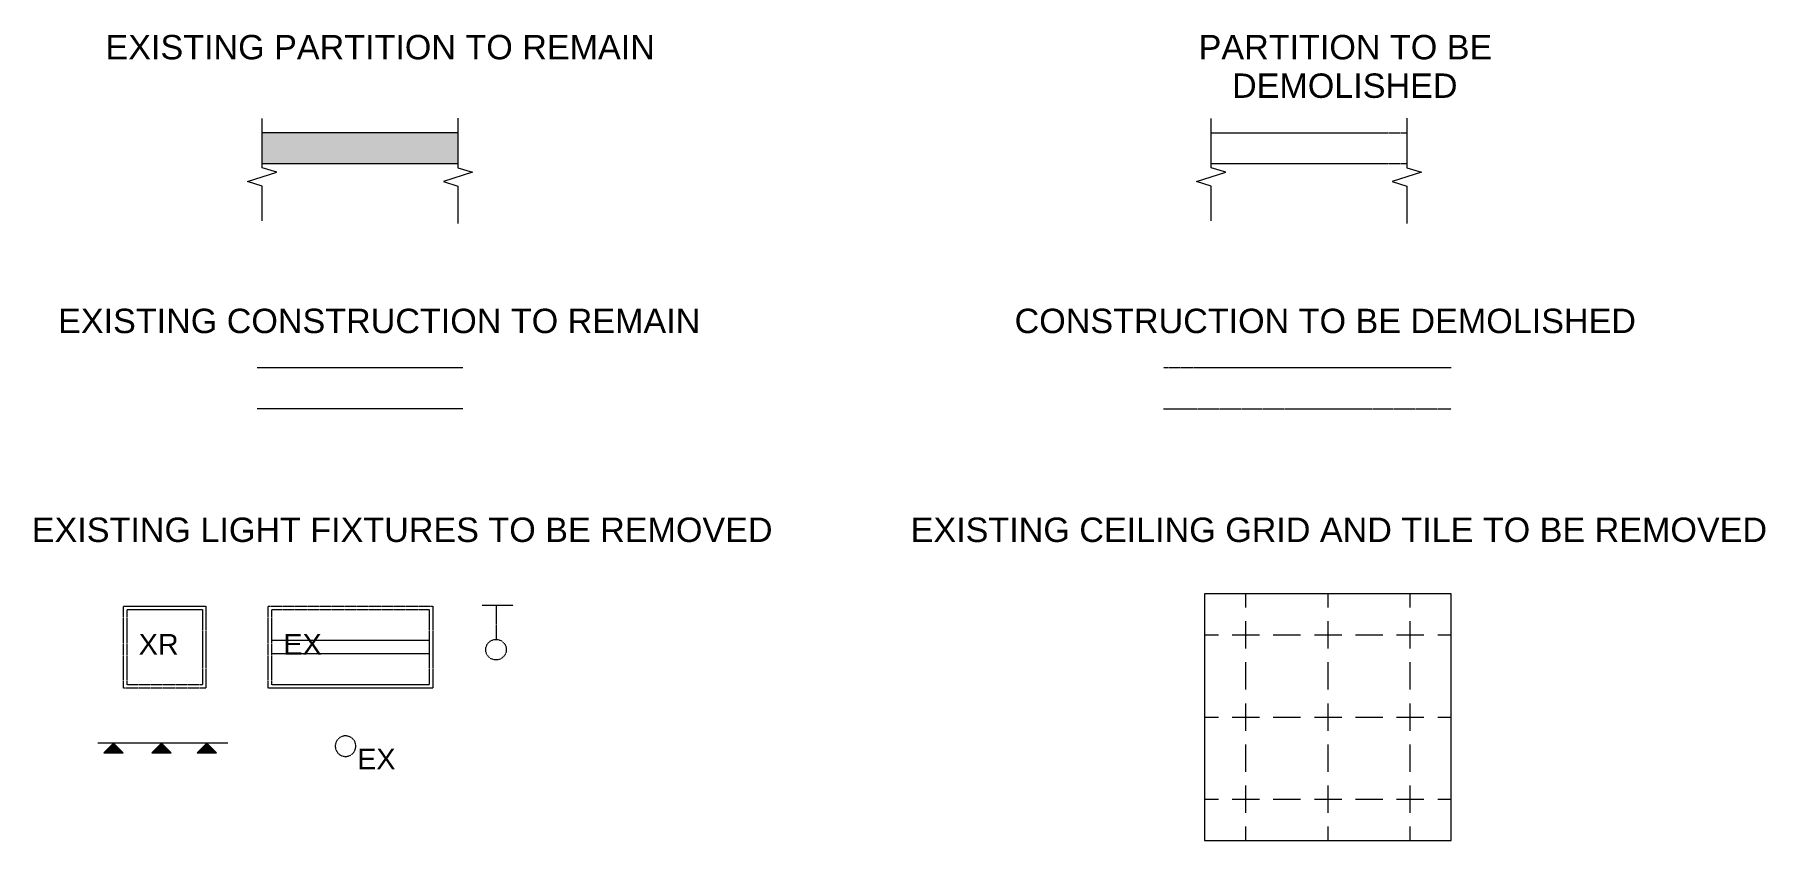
# Model space of a CAD drawing. Header units: inches. Extents: x 81 to 3222, y -575 to 685.
# Drawn here: x 2717 to 3222, y -152 to 83 of the extents above; entities that cross this region are included whole.
import ezdxf

# ---------------------------------------------------------------- set-up
doc = ezdxf.new("R2010")
doc.units = ezdxf.units.IN
doc.header["$MEASUREMENT"] = 0
for name, pattern in [('Demolished', [0.1875, 0.125, -0.0625]), ('Demolished 3_128_', [0.046875, 0.023437, -0.023437]), ('Demolished 3_16_', [0.28125, 0.1875, -0.09375]), ('Hidden 1_16_', [0.09375, 0.0625, -0.03125])]:
    doc.linetypes.add(name, pattern=pattern)
for name, color, linetype, lineweight in [('A-ANNO-NOTE', 131, 'Demolished', 9), ('A-DETL', 90, 'Continuous', 9), ('A-DETL-DEMO', 6, 'Demolished 3_16_', 9), ('A-DETL-GENF', 92, 'Continuous', 9), ('A-DETL-MEDM', 33, 'Continuous', 20), ('A-DETL-THIN', 151, 'Continuous', 9), ('E-LITE-EQPM', 33, 'Demolished', 9), ('G-ANNO-TEXT', 231, 'Continuous', 9)]:
    doc.layers.add(name, color=color, linetype=linetype, lineweight=lineweight)
doc.styles.add('Arial', font='arial.ttf', dxfattribs={"height": 6})
doc.styles.add('Arial_2', font='arial.ttf', dxfattribs={"height": 7.125})

# ---------------------------------------------------------------- blocks, each defined once
blk = doc.blocks.new('Family - ___-1150062-_A1002 - Ceiling Demolition Legend')
at = {"layer": 'E-LITE-EQPM', "linetype": 'Demolished 3_128_'}
for p, q in [((139.65, -83.56), (187.65, -83.56)), ((139.65, -107.56), (139.65, -83.56)), ((139.65, -107.56), (139.65, -83.56)), ((139.65, -83.56), (187.65, -83.56)), ((140.65, -106.56), (140.65, -84.56)), ((140.65, -84.56), (186.65, -84.56)), ((186.65, -84.56), (186.65, -106.56)), ((187.65, -83.56), (187.65, -107.56)), ((187.65, -83.56), (187.65, -107.56)), ((186.65, -93.65), (140.65, -93.65)), ((186.65, -97.48), (140.65, -97.48)), ((187.65, -107.56), (139.65, -107.56)), ((187.65, -107.56), (139.65, -107.56)), ((186.65, -106.56), (140.65, -106.56))]:
    blk.add_line(p, q, dxfattribs=at)
at = {"layer": 'A-ANNO-NOTE', "linetype": 'Demolished 3_128_', "insert": (144.06, -91.74), "char_height": 6, "width": 13.938, "attachment_point": 1, "style": 'Arial'}
blk.add_mtext('EX', dxfattribs=at)
blk = doc.blocks.new('Family - ___-1150147-_A1002 - Ceiling Demolition Legend')
at = {"layer": 'E-LITE-EQPM', "linetype": 'Demolished 3_128_'}
for start, end in [(0, 180), (180, 0)]:
    blk.add_arc((162.2, -124.49), 3, start, end, dxfattribs=at)
at = {"layer": 'A-ANNO-NOTE', "linetype": 'Demolished 3_128_', "insert": (165.6, -125.24), "char_height": 6, "width": 13.938, "attachment_point": 1, "style": 'Arial'}
blk.add_mtext('EX', dxfattribs=at)
blk = doc.blocks.new('Family - ___-2596323-_A1002 - Ceiling Demolition Legend')
at = {"layer": 'E-LITE-EQPM', "linetype": 'Demolished 3_128_'}
for p, q in [((97.42, -83.56), (121.42, -83.56)), ((97.42, -107.56), (97.42, -83.56)), ((97.42, -107.56), (97.42, -83.56)), ((97.42, -83.56), (121.42, -83.56)), ((98.42, -106.56), (98.42, -84.56)), ((98.42, -84.56), (120.42, -84.56)), ((120.42, -84.56), (120.42, -106.56)), ((121.42, -83.56), (121.42, -107.56)), ((121.42, -83.56), (121.42, -107.56)), ((121.42, -107.56), (97.42, -107.56)), ((121.42, -107.56), (97.42, -107.56)), ((120.42, -106.56), (98.42, -106.56))]:
    blk.add_line(p, q, dxfattribs=at)
at = {"layer": 'A-ANNO-NOTE', "linetype": 'Demolished 3_128_', "insert": (101.83, -91.74), "char_height": 6, "width": 14.544, "attachment_point": 1, "style": 'Arial'}
blk.add_mtext('XR', dxfattribs=at)
blk = doc.blocks.new('Break Line - Break Line-1149479-_A1002 - Ceiling Demolition Legend')
at = {"layer": 'A-DETL-MEDM'}
for p, q in [((137.89, 44.45), (137.89, 58.84)), ((133.62, 40.4), (142.16, 43.1)), ((142.16, 43.1), (137.89, 44.45)), ((137.89, 39.05), (133.62, 40.4)), ((137.89, 28.89), (137.89, 39.05))]:
    blk.add_line(p, q, dxfattribs=at)
blk = doc.blocks.new('Break Line - Break Line-1149617-_A1002 - Ceiling Demolition Legend')
at = {"layer": 'A-DETL-MEDM'}
for p, q in [((195.02, 58.95), (195.02, 44.45)), ((199.28, 43.1), (190.75, 40.4)), ((195.02, 44.45), (199.28, 43.1)), ((190.75, 40.4), (195.02, 39.05)), ((195.02, 39.05), (195.02, 28.18))]:
    blk.add_line(p, q, dxfattribs=at)

msp = doc.modelspace()

# ---------------------------------------------------------------- hatches: boundary and pattern name
at = {"layer": 'A-DETL-GENF'}
for color, points in [(55, [(2840.76, 45.69), (2840.76, 54.65), (2783.64, 54.65), (2783.64, 45.69), (2833.4, 45.69)]), (9, [(2743.06, -126.48), (2740.23, -123.66), (2737.41, -126.48)]), (9, [(2757.06, -126.48), (2754.23, -123.66), (2751.41, -126.48)]), (9, [(2767.17, -126.48), (2770.31, -126.48), (2767.48, -123.66), (2764.66, -126.48)])]:
    msp.add_hatch(color=color, dxfattribs=at).paths.add_polyline_path(points, flags=0)
h = msp.add_hatch(dxfattribs=at)
h.set_pattern_fill('FP_5', color=43, style=0, pattern_type=2)
h.set_pattern_definition([(0, (2950.72, -20.01), (24, 24), [4, -4, 8, -4, -4]), (0, (2950.72, -20.01), (24, 24), [-20, 4, 0]), (90, (2950.72, -20.01), (-24, 24), [4, -4, 8, -4, -4]), (90, (2950.72, -20.01), (-24, 24), [-20, 4, 0])])
h.paths.add_polyline_path([(3130.72, -152.01), (3130.72, -80.01), (3058.72, -80.01), (3058.72, -152.01)], flags=0)

# ---------------------------------------------------------------- linework, layer by layer
at = {"layer": 'A-DETL', "linetype": 'Hidden 1_16_', "lineweight": 20}
for p, q in [((3060.64, 54.65), (3117.76, 54.65)), ((3060.64, 45.69), (3117.76, 45.69))]:
    msp.add_line(p, q, dxfattribs=at)
at = {"layer": 'A-DETL', "linetype": 'Demolished 3_128_'}
for p, q in [((3130.72, -14.01), (3046.72, -14.01)), ((2847.88, -83.31), (2856.88, -83.31)), ((2851.88, -83.31), (2851.88, -93.31)), ((2735.65, -123.48), (2773.65, -123.48))]:
    msp.add_line(p, q, dxfattribs=at)
msp.add_circle((2851.88, -96.31), 3, dxfattribs=at)
at = {"layer": 'A-DETL-DEMO'}
msp.add_line((3046.72, -26.01), (3130.72, -26.01), dxfattribs=at)
at = {"layer": 'A-DETL-MEDM'}
for p, q in [((2840.76, 54.65), (2783.64, 54.65)), ((2783.64, 45.69), (2840.76, 45.69)), ((2842.2, -26.01), (2782.2, -26.01)), ((3130.72, -80.01), (3058.72, -80.01)), ((3058.72, -80.01), (3058.72, -152.01)), ((3130.72, -152.01), (3130.72, -80.01)), ((2740.23, -123.66), (2737.41, -126.48)), ((2743.06, -126.48), (2740.23, -123.66)), ((2754.23, -123.66), (2751.41, -126.48)), ((2757.06, -126.48), (2754.23, -123.66)), ((2767.48, -123.66), (2764.66, -126.48)), ((2770.31, -126.48), (2767.48, -123.66)), ((2737.41, -126.48), (2743.06, -126.48)), ((2751.41, -126.48), (2757.06, -126.48)), ((2764.66, -126.48), (2770.31, -126.48)), ((3058.72, -152.01), (3130.72, -152.01))]:
    msp.add_line(p, q, dxfattribs=at)
at = {"layer": 'A-DETL-THIN'}
msp.add_line((2842.2, -14.01), (2782.2, -14.01), dxfattribs=at)

# ---------------------------------------------------------------- block references
at = {"linetype": 'Demolished 3_128_', "lineweight": 9}
for name in ['Family - ___-2596323-_A1002 - Ceiling Demolition Legend', 'Family - ___-1150062-_A1002 - Ceiling Demolition Legend', 'Family - ___-1150147-_A1002 - Ceiling Demolition Legend']:
    msp.add_blockref(name, (2645.75, 0), dxfattribs=at)
at = {"layer": 'A-DETL-GENF'}
for name, p in [('Break Line - Break Line-1149479-_A1002 - Ceiling Demolition Legend', (2645.75, 0)), ('Break Line - Break Line-1149617-_A1002 - Ceiling Demolition Legend', (2645.75, 0)), ('Break Line - Break Line-1149479-_A1002 - Ceiling Demolition Legend', (2922.75, 0)), ('Break Line - Break Line-1149617-_A1002 - Ceiling Demolition Legend', (2922.75, 0))]:
    msp.add_blockref(name, p, dxfattribs=at)

# ---------------------------------------------------------------- texts
at = {"layer": 'G-ANNO-TEXT', "color": 7, "char_height": 7.125, "attachment_point": 1, "style": 'Arial_2'}
for s, insert, width in [('EXISTING PARTITION TO REMAIN', (2737.89, 83.22), 193.617), ('PARTITION TO BE ', (3056.97, 83.22), 106.959), ('DEMOLISHED', (3066.72, 71.97), 79.992), ('EXISTING CONSTRUCTION TO REMAIN', (2724.06, 3.27), 226.947), ('CONSTRUCTION TO BE DEMOLISHED', (3003.25, 3.27), 220.281), ('EXISTING LIGHT FIXTURES TO BE REMOVED', (2716.38, -57.73), 262.095), ('EXISTING CEILING GRID AND TILE TO BE REMOVED', (2972.92, -57.73), 302.697)]:
    msp.add_mtext(s, dxfattribs=dict(at, insert=insert, width=width))

doc.saveas('drawing.dxf')
